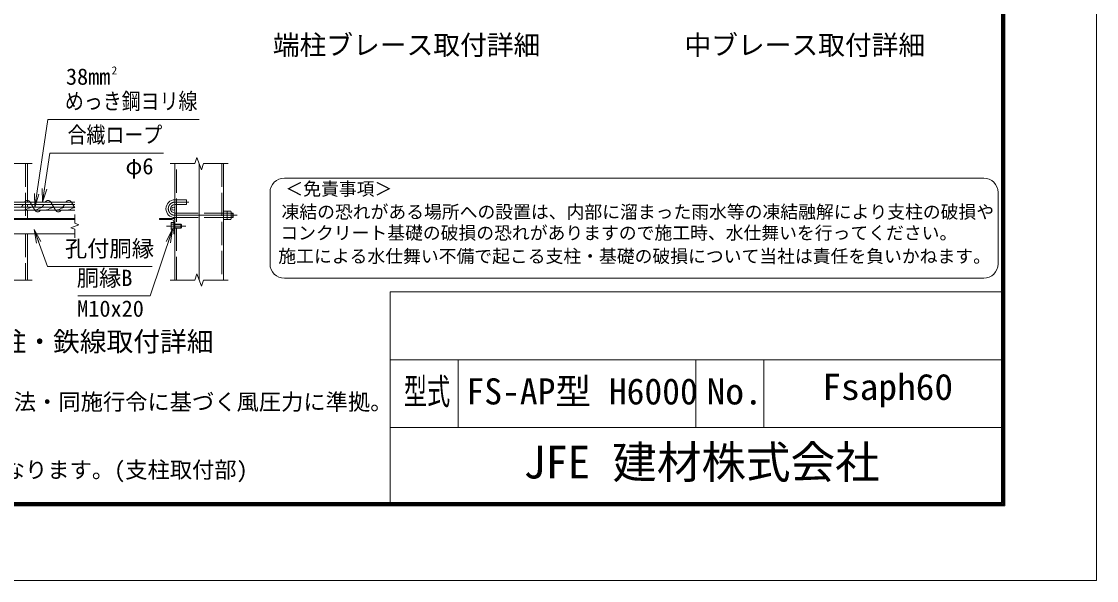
# Model space of a CAD drawing. Units: millimetres at full size; details may follow other scales. Extents: x -14699 to 14701, y -10394 to 10396.
# Drawn here: x 3622 to 14701, y -10394 to -4634 of the extents above; entities that cross this region are included whole.
import ezdxf
from ezdxf.enums import TextEntityAlignment as Align

# ---------------------------------------------------------------- set-up
doc = ezdxf.new("R2010")
doc.units = ezdxf.units.MM
doc.header["$LTSCALE"] = 40
doc.linetypes.add('DASHED', pattern=[7.5, 6, -1.5])
doc.linetypes.add('USER1', pattern=[50.8, 31.75, -6.35, 6.35, -6.35])
for name, color, linetype, lineweight in [('0-0_D-STR3', 3, 'Continuous', 13), ('0-1_D-STR1', 1, 'Continuous', 18), ('0-2_D-BMK', 2, 'USER1', 13), ('0-6_D-STR-DIM', 7, 'Continuous', 13), ('0-7_0', 7, 'Continuous', 18), ('0-9_D-STR-TXT', 7, 'Continuous', 13), ('0-A_D-TTL-TXT', 7, 'Continuous', 13), ('0-C_D-TTL', 7, 'Continuous', 18)]:
    doc.layers.add(name, color=color, linetype=linetype, lineweight=lineweight)
doc.styles.add('ＭＳ ゴシック', font='')
doc.styles.get('ＭＳ ゴシック').set_extended_font_data('MS Gothic')

# ---------------------------------------------------------------- blocks, each defined once
blk = doc.blocks.new('_Open')
at = {"layer": '0-7_0'}
blk.add_line((-40, 6.67), (0, 0), dxfattribs=at)
blk.add_lwpolyline([(-40, -6.67), (0, 0), (-40, 0)], dxfattribs=at)

msp = doc.modelspace()

# ---------------------------------------------------------------- linework, layer by layer
at = {"layer": '0-0_D-STR3'}
for p, q in [((3529.29, -6519.31), (4171.26, -6519.31)), ((3530.96, -6495.31), (4171.26, -6495.31)), ((3456.14, -6547.31), (4171.26, -6547.31)), ((3456.14, -6579.31), (4171.26, -6579.31)), ((5703.05, -6587.51), (5703.05, -6675.11)), ((5703.05, -6587.51), (5739.85, -6587.51)), ((5703.05, -6609.41), (5739.85, -6609.41)), ((5743.05, -6587.51), (5743.05, -6675.11)), ((5743.05, -6587.51), (5779.85, -6587.51)), ((5743.05, -6596.84), (5743.05, -6665.78)), ((5743.05, -6609.41), (5779.85, -6609.41)), ((5783.05, -6596.84), (5783.05, -6665.78)), ((5783.05, -6607.31), (5799.26, -6607.31)), ((5783.05, -6611.1), (5803.05, -6611.1)), ((5803.05, -6611.1), (5799.26, -6607.31)), ((5799.26, -6607.31), (5799.26, -6655.31)), ((5803.05, -6611.1), (5803.05, -6651.52)), ((5163.04, -6710.31), (5166.66, -6704.05)), ((5163.04, -6710.31), (5163.04, -6776.31)), ((5166.66, -6704.05), (5191.04, -6704.05)), ((5166.66, -6723.68), (5191.04, -6723.68)), ((5191.04, -6704.05), (5191.04, -6782.57)), ((5203.04, -6723.31), (5265.04, -6723.31)), ((5203.04, -6726.91), (5268.64, -6726.91)), ((5265.04, -6723.31), (5271.04, -6729.31)), ((5271.04, -6729.31), (5271.04, -6757.31)), ((5703.05, -6653.21), (5739.85, -6653.21)), ((5703.05, -6675.11), (5739.85, -6675.11)), ((5743.05, -6653.21), (5779.85, -6653.21)), ((5743.05, -6675.11), (5779.85, -6675.11)), ((5783.05, -6655.31), (5799.26, -6655.31)), ((5163.04, -6776.31), (5166.66, -6782.57)), ((5166.66, -6762.94), (5191.04, -6762.94)), ((5166.66, -6782.57), (5191.04, -6782.57)), ((5203.04, -6759.71), (5268.64, -6759.71)), ((5203.04, -6763.31), (5265.04, -6763.31))]:
    msp.add_line(p, q, dxfattribs=at)
at = {"layer": '0-0_D-STR3', "color": 4}
for p, q in [((3639.67, -6519.31), (3623.08, -6547.31)), ((3710.74, -6495.31), (3760.48, -6579.31)), ((3852.87, -6519.31), (3836.29, -6547.31)), ((3923.94, -6495.31), (3973.69, -6579.31)), ((4066.08, -6519.31), (4049.5, -6547.31)), ((4137.15, -6495.31), (4171.26, -6552.92))]:
    msp.add_line(p, q, dxfattribs=at)
at = {"layer": '0-0_D-STR3', "linetype": 'DASHED'}
for p, q in [((5203.04, -6471.31), (5323.04, -6471.31)), ((5203.04, -6519.31), (5323.04, -6519.31)), ((5323.04, -6471.31), (5323.04, -6519.31)), ((5203.04, -6607.31), (5703.05, -6607.31)), ((5203.04, -6655.31), (5703.05, -6655.31))]:
    msp.add_line(p, q, dxfattribs=at)
at = {"layer": '0-0_D-STR3'}
for points in [[(3733.32, -6547.31), (3693.3, -6556.56), (3668.77, -6570.73), (3631.95, -6579.31)], [(3846.64, -6547.31), (3806.63, -6556.56), (3782.09, -6570.73), (3745.28, -6579.31)], [(3959.96, -6547.31), (3919.95, -6556.56), (3895.41, -6570.73), (3858.6, -6579.31)], [(4073.28, -6547.31), (4033.27, -6556.56), (4008.73, -6570.73), (3971.92, -6579.31)], [(4171.26, -6550.86), (4146.59, -6556.56), (4122.06, -6570.73), (4085.24, -6579.31)], [(5265.04, -6723.31), (5265.04, -6763.31), (5271.04, -6757.31)], [(5783.05, -6651.52), (5803.05, -6651.52), (5799.26, -6655.31)]]:
    msp.add_lwpolyline(points, dxfattribs=at)
msp.add_circle((5187.04, -6563.31), 16, dxfattribs=at)
at = {"layer": '0-0_D-STR3', "color": 4}
for centre, start, end in [((3682.31, -6511.03), 28.93798, 151.06202), ((3895.51, -6511.03), 28.93798, 151.06202), ((4108.72, -6511.03), 28.93798, 151.06202), ((3788.91, -6563.59), 208.93798, 331.06202), ((4002.12, -6563.59), 208.93798, 331.06202)]:
    msp.add_arc(centre, 32.49, start, end, dxfattribs=at)
at = {"layer": '0-0_D-STR3'}
for centre, radius, start, end in [((5203.04, -6563.31), 92, 90, 270), ((5203.04, -6563.31), 44, 90, 270), ((5723.12, -6598.46), 19.99, 326.78843, 33.21157), ((5666.51, -6631.31), 76.54, 343.37369, 16.62631), ((5763.12, -6598.46), 19.99, 326.78843, 33.21157), ((5706.51, -6631.31), 76.54, 343.37369, 16.62631), ((5181, -6713.87), 17.38, 145.61575, 214.38425), ((5228.59, -6743.31), 64.96, 162.41205, 197.58795), ((5723.12, -6664.16), 19.99, 326.78843, 33.21157), ((5763.12, -6664.16), 19.99, 326.78843, 33.21157), ((5181, -6772.76), 17.38, 145.61575, 214.38425)]:
    msp.add_arc(centre, radius, start, end, dxfattribs=at)
at = {"layer": '0-1_D-STR1', "linetype": 'DASHED'}
for p, q in [((3664.14, -6097.98), (3664.14, -6663.31)), ((5221.04, -7297.98), (5221.04, -6097.98)), ((5685.05, -6097.98), (5685.05, -7297.98)), ((3664.14, -6823.31), (3664.14, -7297.98))]:
    msp.add_line(p, q, dxfattribs=at)
at = {"layer": '0-1_D-STR1'}
for p, q in [((3682.14, -6097.98), (3682.14, -6495.31)), ((5203.04, -6097.98), (5203.04, -7297.98)), ((5703.05, -7297.98), (5703.05, -6097.98)), ((3682.14, -6519.31), (3682.14, -6547.31)), ((3682.14, -6579.31), (3682.14, -6663.31)), ((2493.01, -6663.31), (4171.26, -6663.31)), ((2493.01, -6675.31), (4171.26, -6675.31)), ((5183.04, -6663.31), (5043.04, -6663.31)), ((5043.04, -6667.31), (5043.04, -6663.31)), ((5173.04, -6675.31), (5051.04, -6675.31)), ((5191.04, -6815.31), (5191.04, -6693.31)), ((3363.77, -6823.31), (4171.26, -6823.31)), ((3682.14, -6823.31), (3682.14, -7297.98)), ((5199.04, -6823.31), (5203.04, -6823.31))]:
    msp.add_line(p, q, dxfattribs=at)
for centre, radius, start, end in [((5051.04, -6667.31), 8, 180, 270), ((5173.04, -6693.31), 18, 0, 90), ((5183.04, -6683.31), 20, 0, 90), ((5199.04, -6815.31), 8, 180, 270)]:
    msp.add_arc(centre, radius, start, end, dxfattribs=at)
at = {"layer": '0-2_D-BMK'}
for p, q in [((5453.04, -6097.98), (5453.04, -7297.98)), ((5344.96, -6495.31), (5203.04, -6495.31)), ((5203.04, -6631.31), (5843.05, -6631.31)), ((5314.65, -6743.31), (5114.65, -6743.31))]:
    msp.add_line(p, q, dxfattribs=at)
msp.add_arc((5203.04, -6563.31), 68, 90, 270, dxfattribs=at)
at = {"layer": '0-6_D-STR-DIM'}
for p, q in [((5429.96, -6034.55), (5406.87, -6097.98)), ((5476.13, -6161.41), (5429.96, -6034.55)), ((3478.31, -6097.98), (3732.14, -6097.98)), ((5153.04, -6097.98), (5406.87, -6097.98)), ((5499.22, -6097.98), (5476.13, -6161.41)), ((5499.22, -6097.98), (5753.04, -6097.98)), ((4171.26, -6623.31), (4171.26, -6712.53)), ((4171.26, -6774.09), (4171.26, -6863.31)), ((3478.31, -7297.98), (3732.14, -7297.98)), ((5153.04, -7297.98), (5406.87, -7297.98)), ((5429.96, -7234.55), (5406.87, -7297.98)), ((5476.13, -7361.41), (5429.96, -7234.55)), ((5499.22, -7297.98), (5476.13, -7361.41)), ((5499.22, -7297.98), (5753.04, -7297.98))]:
    msp.add_line(p, q, dxfattribs=at)
msp.add_lwpolyline([(4171.26, -6774.09), (4128.98, -6758.7), (4213.55, -6727.92), (4171.26, -6712.53)], dxfattribs=at)
at = {"layer": '0-9_D-STR-TXT'}
for points in [[(5452.64, -5643.35), (3893.95, -5643.35), (3758.77, -6545.33)], [(5086.52, -5992.12), (3914.25, -5992.12), (3839.14, -6493.33)], [(4969.7, -7157.38), (3890.71, -7157.38), (3751.49, -6779.85)], [(4204.09, -7459.85), (4948.19, -7459.85), (5178.44, -6776.69)]]:
    msp.add_lwpolyline(points, dxfattribs=at)
at = {"layer": '0-A_D-TTL-TXT', "color": 2}
for p, q in [((13538.75, -6247.63), (6330.82, -6247.63)), ((6183.45, -6395), (6183.45, -7131.84)), ((13686.12, -7131.84), (13686.12, -6395)), ((6330.82, -7279.21), (13538.75, -7279.21))]:
    msp.add_line(p, q, dxfattribs=at)
for centre, start, end in [((6330.82, -6395), 90, 180), ((13538.75, -6395), 0, 90), ((6330.82, -7131.84), 180, 270), ((13538.75, -7131.84), 270, 0)]:
    msp.add_arc(centre, 147.37, start, end, dxfattribs=at)
at = {"layer": '0-C_D-TTL'}
for p, q in [((7421.12, -7419.21), (7421.12, -9589.21)), ((7421.12, -7419.21), (13721.12, -7419.21)), ((7421.12, -8119.21), (13721.12, -8119.21)), ((8121.12, -8119.21), (8121.12, -8819.21)), ((10571.12, -8119.21), (10571.12, -8819.21)), ((11271.12, -8119.21), (11271.12, -8819.21)), ((7421.12, -8819.21), (13721.12, -8819.21))]:
    msp.add_line(p, q, dxfattribs=at)
at = {"layer": '0-C_D-TTL', "color": 2}
msp.add_lwpolyline([(-14698.88, 10395.79), (14701.12, 10395.79), (14701.12, -10394.21), (-14698.88, -10394.21)], close=True, dxfattribs=at)
at = {"layer": '0-C_D-TTL'}
for points in [[(-13753.88, 9625.79), (13756.12, 9625.79), (13756.12, -9624.21), (-13753.88, -9624.21)], [(-13745.13, 9617.04), (13747.37, 9617.04), (13747.37, -9615.46), (-13745.13, -9615.46)], [(-13736.38, 9608.29), (13738.62, 9608.29), (13738.62, -9606.71), (-13736.38, -9606.71)], [(-13727.63, 9599.54), (13729.87, 9599.54), (13729.87, -9597.96), (-13727.63, -9597.96)], [(-13718.88, 9590.79), (13721.12, 9590.79), (13721.12, -9589.21), (-13718.88, -9589.21)]]:
    msp.add_lwpolyline(points, close=True, dxfattribs=at)

# ---------------------------------------------------------------- block references
at = {"layer": '0-9_D-STR-TXT', "xscale": 3.5, "yscale": 3.5}
for p, rotation in [((3758.48, -6547.31), 261.47698), ((3838.85, -6495.31), 261.47698), ((3750.8, -6777.97), 110.24163), ((5179.08, -6774.79), 71.37435)]:
    msp.add_blockref('_Open', p, dxfattribs=dict(at, rotation=rotation))

# ---------------------------------------------------------------- texts
at = {"layer": '0-9_D-STR-TXT', "style": 'ＭＳ ゴシック'}
for s, height, p in [('38mm', 168.3, (4080.17, -5336.28)), ('2', 84.16, (4550.61, -5205.29)), ('φ6', 168.3, (4693.53, -6259.54)), ('孔付胴縁', 168.3, (4069.83, -7108.45)), ('胴縁B', 168.3, (4191.66, -7410.91)), ('M10x20', 168.3, (4196.11, -7727.27))]:
    msp.add_text(s, height=height, dxfattribs=at).set_placement(p, align=Align.BOTTOM_LEFT)
at = {"layer": '0-9_D-STR-TXT', "style": 'ＭＳ ゴシック', "width": 0.85}
for s, p in [('めっき鋼ヨリ線', (4069.51, -5589.53)), ('合繊ロープ', (4096.93, -5936.07))]:
    msp.add_text(s, height=168.3, dxfattribs=at).set_placement(p, align=Align.BOTTOM_LEFT)
at = {"layer": '0-A_D-TTL-TXT', "style": 'ＭＳ ゴシック'}
for s, height, p in [('端柱ブレース取付詳細', 202.1, (6211.96, -5037.83)), ('中ブレース取付詳細', 202.1, (10454.42, -5038.36)), ('＜免責事項＞ \u3000\u3000', 134.6, (6341.74, -6466.26)), ('凍結の恐れがある場所への設置は、内部に溜まった雨水等の凍結融解により支柱の破損や', 134.6, (6301.88, -6703.51)), ('コンクリート基礎の破損の恐れがありますので施工時、水仕舞いを行ってください。', 134.6, (6289.76, -6919.92)), ('施工による水仕舞い不備で起こる支柱・基礎の破損について当社は責任を負いかねます。 ', 134.6, (6269.16, -7160.11)), ('主柱・鉄線取付詳細', 202.1, (3120.06, -8093.81)), ('FS-AP型 H6000', 269.4, (8208.39, -8661.02)), ('（設計条件）風荷重：昭和57年改正 建築基準法・同施行令に基づく風圧力に準拠。', 168.3, (-1162.45, -8688.26)), ('JFE 建材株式会社', 336.7, (8794.45, -9443.97)), ('※本製品は胴縁に現場孔あけが必要な製品になります。(支柱取付部)', 168.3, (-1162.45, -9388.26))]:
    msp.add_text(s, height=height, dxfattribs=at).set_placement(p, align=Align.BOTTOM_LEFT)
for s, height, width, p in [('型式', 269.4, 0.65, (7562.05, -8661.02)), ('Fsaph60', 269.5, 1.05, (11875.45, -8614.35)), ('No.', 269.5, 1.05, (10683.12, -8661.02))]:
    msp.add_text(s, height=height, dxfattribs=dict(at, width=width)).set_placement(p, align=Align.BOTTOM_LEFT)

doc.saveas('drawing.dxf')
